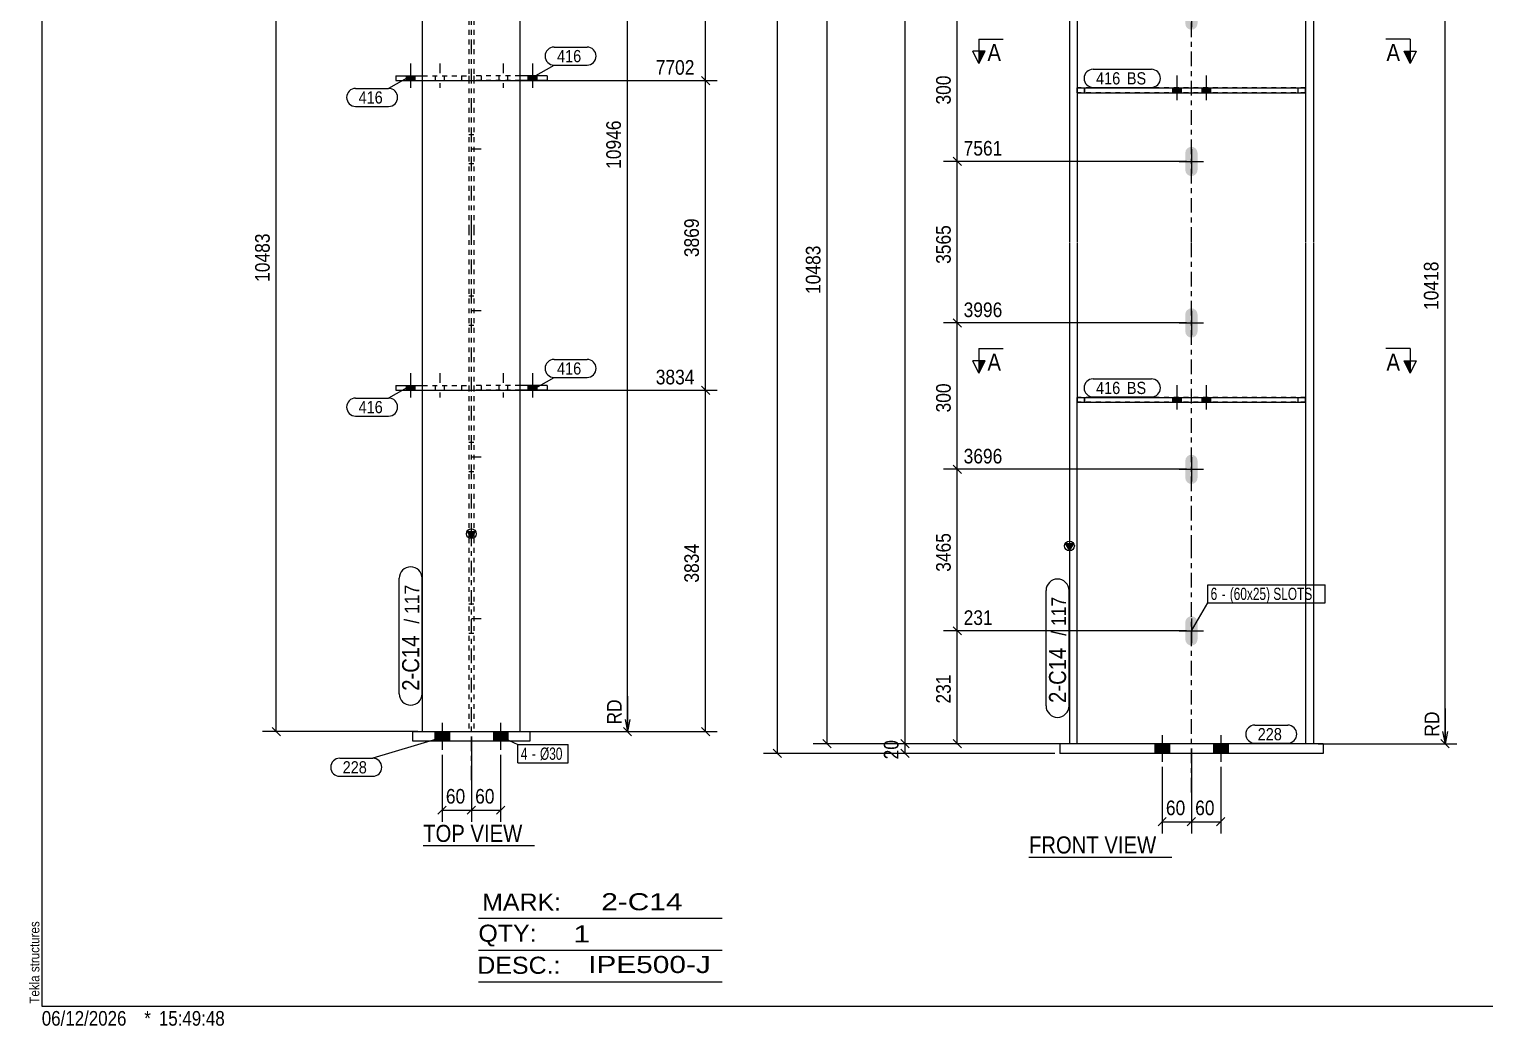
# Model space of a CAD drawing. Header units: millimetres. Extents: x 2 to 579, y 1 to 405.
# Drawn here: x 2.4 to 300.9, y 1 to 205.2 of the extents above; entities that cross this region are included whole.
import ezdxf

# ---------------------------------------------------------------- set-up
doc = ezdxf.new("R2010")
doc.units = ezdxf.units.MM
for name, pattern in [('XKITLINE00', [0]), ('XKITLINE01', [4, 1, -1, 1, -1]), ('XKITLINE02', [4, 2, -2]), ('XKITLINE03', [6, 3, -1, 1, -1])]:
    doc.linetypes.add(name, pattern=pattern)
for name, color, linetype, lineweight in [('Bolt', 3, 'Continuous', 0), ('BoltMark', 7, 'Continuous', 0), ('Dimensions', 7, 'Continuous', 0), ('DrawingSheet', 5, 'Continuous', 0), ('OtherObjectType', 7, 'Continuous', 0), ('Part', 2, 'Continuous', 0), ('PartMark', 7, 'Continuous', 0), ('Section', 6, 'Continuous', 0)]:
    doc.layers.add(name, color=color, linetype=linetype, lineweight=lineweight)
doc.styles.add('ARIAL', font='ARIAL.TTF')
doc.styles.add('ARIAL_NARROW', font='ARIALN.TTF')

# ---------------------------------------------------------------- blocks, each defined once
blk = doc.blocks.new('*A6')
at = {"layer": 'Bolt'}
for points in [[(240.69, 341.06), (240.21, 341.16), (239.8, 341.43), (239.53, 341.83), (239.44, 342.31), (239.44, 345.81), (239.53, 346.29), (239.8, 346.7), (240.21, 346.97), (240.69, 347.06), (241.17, 346.97), (241.57, 346.7), (241.84, 346.29), (241.94, 345.81), (241.94, 342.31), (241.84, 341.83), (241.57, 341.43), (241.17, 341.16)], [(240.69, 205.12), (240.21, 205.21), (239.8, 205.48), (239.53, 205.89), (239.44, 206.37), (239.44, 209.87), (239.53, 210.35), (239.8, 210.75), (240.21, 211.02), (240.69, 211.12), (241.17, 211.02), (241.57, 210.75), (241.84, 210.35), (241.94, 209.87), (241.94, 206.37), (241.84, 205.89), (241.57, 205.48), (241.17, 205.21)], [(240.69, 175.12), (240.21, 175.21), (239.8, 175.48), (239.53, 175.89), (239.44, 176.37), (239.44, 179.87), (239.53, 180.35), (239.8, 180.75), (240.21, 181.02), (240.69, 181.12), (241.17, 181.02), (241.57, 180.75), (241.84, 180.35), (241.94, 179.87), (241.94, 176.37), (241.84, 175.89), (241.57, 175.48), (241.17, 175.21)], [(240.69, 142.02), (240.21, 142.11), (239.8, 142.38), (239.53, 142.79), (239.44, 143.27), (239.44, 146.77), (239.53, 147.25), (239.8, 147.65), (240.21, 147.92), (240.69, 148.02), (241.17, 147.92), (241.57, 147.65), (241.84, 147.25), (241.94, 146.77), (241.94, 143.27), (241.84, 142.79), (241.57, 142.38), (241.17, 142.11)], [(240.69, 112.02), (240.21, 112.11), (239.8, 112.38), (239.53, 112.79), (239.44, 113.27), (239.44, 116.77), (239.53, 117.25), (239.8, 117.65), (240.21, 117.92), (240.69, 118.02), (241.17, 117.92), (241.57, 117.65), (241.84, 117.25), (241.94, 116.77), (241.94, 113.27), (241.84, 112.79), (241.57, 112.38), (241.17, 112.11)], [(240.69, 78.92), (240.21, 79.01), (239.8, 79.28), (239.53, 79.69), (239.44, 80.17), (239.44, 83.67), (239.53, 84.15), (239.8, 84.55), (240.21, 84.82), (240.69, 84.92), (241.17, 84.82), (241.57, 84.55), (241.84, 84.15), (241.94, 83.67), (241.94, 80.17), (241.84, 79.69), (241.57, 79.28), (241.17, 79.01)]]:
    blk.add_hatch(color=3, dxfattribs=at).paths.add_polyline_path(points, flags=17)
at = {"layer": 'Bolt', "color": 3, "linetype": 'XKITLINE00', "lineweight": 0}
for p, q in [((240.69, 346.56), (240.69, 341.56)), ((238.19, 344.06), (243.19, 344.06)), ((240.69, 210.62), (240.69, 205.62)), ((238.19, 208.12), (243.19, 208.12)), ((240.69, 180.62), (240.69, 175.62)), ((238.19, 178.12), (243.19, 178.12)), ((240.69, 147.52), (240.69, 142.52)), ((238.19, 145.02), (243.19, 145.02)), ((240.69, 117.52), (240.69, 112.52)), ((238.19, 115.02), (243.19, 115.02)), ((240.69, 84.42), (240.69, 79.42)), ((238.19, 81.92), (243.19, 81.92))]:
    blk.add_line(p, q, dxfattribs=at)
blk = doc.blocks.new('*A9')
at = {"layer": 'Bolt'}
for points in [[(236.19, 58.79), (236.19, 56.79), (233.19, 56.79), (233.19, 58.79)], [(236.19, 58.79), (236.19, 56.79), (233.19, 56.79), (233.19, 58.79)], [(248.19, 58.79), (248.19, 56.79), (245.19, 56.79), (245.19, 58.79)], [(248.19, 58.79), (248.19, 56.79), (245.19, 56.79), (245.19, 58.79)]]:
    blk.add_hatch(color=3, dxfattribs=at).paths.add_polyline_path(points, flags=17)
at = {"layer": 'Bolt', "color": 3, "linetype": 'XKITLINE00', "lineweight": 0}
for p, q in [((234.69, 60.54), (234.69, 55.04)), ((234.69, 60.54), (234.69, 55.04)), ((246.69, 60.54), (246.69, 55.04)), ((246.69, 60.54), (246.69, 55.04)), ((233.19, 58.79), (233.19, 56.79)), ((233.19, 58.79), (233.19, 56.79)), ((236.19, 58.79), (236.19, 56.79)), ((236.19, 58.79), (236.19, 56.79)), ((245.19, 58.79), (245.19, 56.79)), ((245.19, 58.79), (245.19, 56.79)), ((248.19, 58.79), (248.19, 56.79)), ((248.19, 58.79), (248.19, 56.79))]:
    blk.add_line(p, q, dxfattribs=at)
blk = doc.blocks.new('*A11')
at = {"layer": 'Bolt', "color": 3, "linetype": 'XKITLINE02', "lineweight": 0}
for p, q in [((237.69, 195.7), (237.69, 190.7)), ((237.69, 195.7), (237.69, 190.7)), ((243.69, 195.7), (243.69, 190.7)), ((243.69, 195.7), (243.69, 190.7)), ((236.79, 193.2), (236.79, 192.2)), ((236.79, 193.2), (236.79, 192.2)), ((238.59, 193.2), (238.59, 192.2)), ((238.59, 193.2), (238.59, 192.2)), ((242.79, 193.2), (242.79, 192.2)), ((242.79, 193.2), (242.79, 192.2)), ((244.59, 193.2), (244.59, 192.2)), ((244.59, 193.2), (244.59, 192.2))]:
    blk.add_line(p, q, dxfattribs=at)
blk = doc.blocks.new('*A12')
at = {"layer": 'Bolt', "color": 3, "linetype": 'XKITLINE02', "lineweight": 0}
for p, q in [((237.69, 132.25), (237.69, 127.25)), ((237.69, 132.25), (237.69, 127.25)), ((243.69, 132.25), (243.69, 127.25)), ((243.69, 132.25), (243.69, 127.25)), ((236.79, 129.75), (236.79, 128.75)), ((236.79, 129.75), (236.79, 128.75)), ((238.59, 129.75), (238.59, 128.75)), ((238.59, 129.75), (238.59, 128.75)), ((242.79, 129.75), (242.79, 128.75)), ((242.79, 129.75), (242.79, 128.75)), ((244.59, 129.75), (244.59, 128.75)), ((244.59, 129.75), (244.59, 128.75))]:
    blk.add_line(p, q, dxfattribs=at)
blk = doc.blocks.new('*A13')
at = {"layer": 'Bolt'}
for points in [[(236.79, 192.2), (236.79, 193.2), (238.59, 193.2), (238.59, 192.2)], [(236.79, 192.2), (236.79, 193.2), (238.59, 193.2), (238.59, 192.2)], [(242.79, 192.2), (242.79, 193.2), (244.59, 193.2), (244.59, 192.2)], [(242.79, 192.2), (242.79, 193.2), (244.59, 193.2), (244.59, 192.2)]]:
    blk.add_hatch(color=3, dxfattribs=at).paths.add_polyline_path(points, flags=17)
at = {"layer": 'Bolt', "color": 3, "linetype": 'XKITLINE00', "lineweight": 0}
for p, q in [((237.69, 195.7), (237.69, 190.7)), ((237.69, 195.7), (237.69, 190.7)), ((243.69, 195.7), (243.69, 190.7)), ((243.69, 195.7), (243.69, 190.7)), ((236.79, 193.2), (236.79, 192.2)), ((236.79, 193.2), (236.79, 192.2)), ((238.59, 193.2), (238.59, 192.2)), ((238.59, 193.2), (238.59, 192.2)), ((242.79, 193.2), (242.79, 192.2)), ((242.79, 193.2), (242.79, 192.2)), ((244.59, 193.2), (244.59, 192.2)), ((244.59, 193.2), (244.59, 192.2))]:
    blk.add_line(p, q, dxfattribs=at)
blk = doc.blocks.new('*A14')
at = {"layer": 'Bolt'}
for points in [[(236.79, 128.75), (236.79, 129.75), (238.59, 129.75), (238.59, 128.75)], [(236.79, 128.75), (236.79, 129.75), (238.59, 129.75), (238.59, 128.75)], [(242.79, 128.75), (242.79, 129.75), (244.59, 129.75), (244.59, 128.75)], [(242.79, 128.75), (242.79, 129.75), (244.59, 129.75), (244.59, 128.75)]]:
    blk.add_hatch(color=3, dxfattribs=at).paths.add_polyline_path(points, flags=17)
at = {"layer": 'Bolt', "color": 3, "linetype": 'XKITLINE00', "lineweight": 0}
for p, q in [((237.69, 132.25), (237.69, 127.25)), ((237.69, 132.25), (237.69, 127.25)), ((243.69, 132.25), (243.69, 127.25)), ((243.69, 132.25), (243.69, 127.25)), ((236.79, 129.75), (236.79, 128.75)), ((236.79, 129.75), (236.79, 128.75)), ((238.59, 129.75), (238.59, 128.75)), ((238.59, 129.75), (238.59, 128.75)), ((242.79, 129.75), (242.79, 128.75)), ((242.79, 129.75), (242.79, 128.75)), ((244.59, 129.75), (244.59, 128.75)), ((244.59, 129.75), (244.59, 128.75))]:
    blk.add_line(p, q, dxfattribs=at)
blk = doc.blocks.new('*A15')
at = {"layer": 'Part'}
blk.add_hatch(color=2, dxfattribs=at).paths.add_polyline_path([(214.89, 99.82), (216.49, 99.82), (215.69, 98.42)], flags=17)
at = {"layer": 'Part', "color": 7, "linetype": 'XKITLINE03', "lineweight": 0}
for p, q in [((240.69, 224.72), (240.69, 386.24)), ((240.69, 161.62), (240.69, 224.62)), ((240.69, 98.52), (240.69, 161.52)), ((240.69, 48.79), (240.69, 98.42))]:
    blk.add_line(p, q, dxfattribs=at)
at = {"layer": 'Part', "color": 2, "linetype": 'XKITLINE00', "lineweight": 0}
for p, q in [((215.69, 376.24), (215.69, 224.72)), ((265.69, 376.24), (215.69, 376.24)), ((217.29, 376.24), (217.29, 224.72)), ((264.09, 376.24), (264.09, 224.72)), ((265.69, 376.24), (265.69, 375.72)), ((265.69, 239.72), (265.69, 224.72)), ((215.69, 224.62), (215.69, 161.62)), ((217.29, 224.62), (217.29, 193.2)), ((264.09, 224.62), (264.09, 193.2)), ((265.69, 224.62), (265.69, 161.62)), ((217.29, 192.2), (217.29, 161.62)), ((264.09, 192.2), (264.09, 161.62)), ((215.69, 161.52), (215.69, 98.52)), ((217.29, 161.52), (217.29, 129.75)), ((264.09, 161.52), (264.09, 129.75)), ((265.69, 161.52), (265.69, 98.52)), ((217.29, 98.52), (217.29, 128.75)), ((264.09, 128.75), (264.09, 98.52)), ((215.69, 98.42), (214.89, 99.82)), ((214.89, 99.82), (216.49, 99.82)), ((216.49, 99.82), (215.69, 98.42)), ((215.69, 98.42), (215.69, 58.79)), ((217.29, 58.79), (217.29, 98.42)), ((264.09, 98.42), (264.09, 58.79)), ((265.69, 98.42), (265.69, 58.79))]:
    blk.add_line(p, q, dxfattribs=at)
at = {"layer": 'Part', "color": 7, "linetype": 'XKITLINE01', "lineweight": 0}
for p, q in [((265.69, 375.72), (265.69, 239.72)), ((217.29, 193.2), (217.29, 192.2)), ((264.09, 193.2), (264.09, 192.2)), ((217.29, 129.75), (217.29, 128.75)), ((264.09, 129.75), (264.09, 128.75)), ((265.69, 58.79), (215.69, 58.79))]:
    blk.add_line(p, q, dxfattribs=at)
at = {"layer": 'Part', "color": 2, "linetype": 'XKITLINE00', "lineweight": 0}
blk.add_circle((215.69, 99.32), 1, dxfattribs=at)
blk = doc.blocks.new('*A17')
at = {"layer": 'Part', "color": 2, "linetype": 'XKITLINE00', "lineweight": 0}
for p, q in [((267.69, 58.79), (213.69, 58.79)), ((213.69, 58.79), (213.69, 56.79)), ((267.69, 56.79), (213.69, 56.79)), ((267.69, 58.79), (267.69, 56.79))]:
    blk.add_line(p, q, dxfattribs=at)
blk = doc.blocks.new('*A26')
at = {"layer": 'Part', "color": 7, "linetype": 'XKITLINE01', "lineweight": 0}
for p, q in [((264.09, 193.2), (217.29, 193.2)), ((217.29, 192.2), (217.29, 193.2)), ((264.09, 192.2), (217.29, 192.2)), ((218.79, 193.2), (218.79, 192.2)), ((262.59, 192.2), (262.59, 193.2)), ((264.09, 193.2), (264.09, 192.2))]:
    blk.add_line(p, q, dxfattribs=at)
blk = doc.blocks.new('*A27')
at = {"layer": 'Part', "color": 7, "linetype": 'XKITLINE01', "lineweight": 0}
for p, q in [((264.09, 129.75), (217.29, 129.75)), ((217.29, 128.75), (217.29, 129.75)), ((264.09, 128.75), (217.29, 128.75)), ((218.79, 129.75), (218.79, 128.75)), ((262.59, 128.75), (262.59, 129.75)), ((264.09, 129.75), (264.09, 128.75))]:
    blk.add_line(p, q, dxfattribs=at)
blk = doc.blocks.new('*A28')
at = {"layer": 'Part', "color": 2, "linetype": 'XKITLINE00', "lineweight": 0}
for p, q in [((217.29, 193.2), (264.09, 193.2)), ((217.29, 193.2), (217.29, 192.2)), ((217.29, 192.2), (264.09, 192.2)), ((264.09, 192.2), (264.09, 193.2))]:
    blk.add_line(p, q, dxfattribs=at)
at = {"layer": 'Part', "color": 7, "linetype": 'XKITLINE01', "lineweight": 0}
for p, q in [((218.79, 192.2), (218.79, 193.2)), ((262.59, 192.2), (262.59, 193.2))]:
    blk.add_line(p, q, dxfattribs=at)
blk = doc.blocks.new('*A29')
at = {"layer": 'Part', "color": 2, "linetype": 'XKITLINE00', "lineweight": 0}
for p, q in [((217.29, 129.75), (264.09, 129.75)), ((217.29, 129.75), (217.29, 128.75)), ((217.29, 128.75), (264.09, 128.75)), ((264.09, 128.75), (264.09, 129.75))]:
    blk.add_line(p, q, dxfattribs=at)
at = {"layer": 'Part', "color": 7, "linetype": 'XKITLINE01', "lineweight": 0}
for p, q in [((218.79, 128.75), (218.79, 129.75)), ((262.59, 128.75), (262.59, 129.75))]:
    blk.add_line(p, q, dxfattribs=at)
blk = doc.blocks.new('*A30')
at = {"layer": 'Bolt', "color": 3, "linetype": 'XKITLINE02', "lineweight": 0}
for p, q in [((93.57, 349.55), (92.57, 349.55)), ((95.07, 346.55), (91.07, 346.55)), ((93.57, 343.55), (92.57, 343.55)), ((93.57, 213.6), (92.57, 213.6)), ((95.07, 210.6), (91.07, 210.6)), ((93.57, 207.6), (92.57, 207.6)), ((93.57, 183.6), (92.57, 183.6)), ((95.07, 180.6), (91.07, 180.6)), ((93.57, 177.6), (92.57, 177.6)), ((93.57, 150.5), (92.57, 150.5)), ((95.07, 147.5), (91.07, 147.5)), ((93.57, 144.5), (92.57, 144.5)), ((93.57, 120.5), (92.57, 120.5)), ((95.07, 117.5), (91.07, 117.5)), ((93.57, 114.5), (92.57, 114.5)), ((93.57, 87.4), (92.57, 87.4)), ((95.07, 84.4), (91.07, 84.4)), ((93.57, 81.4), (92.57, 81.4))]:
    blk.add_line(p, q, dxfattribs=at)
blk = doc.blocks.new('*A33')
at = {"layer": 'Bolt'}
for points in [[(88.57, 61.28), (88.57, 59.28), (85.57, 59.28), (85.57, 61.28)], [(88.57, 61.28), (88.57, 59.28), (85.57, 59.28), (85.57, 61.28)], [(100.57, 61.28), (100.57, 59.28), (97.57, 59.28), (97.57, 61.28)], [(100.57, 61.28), (100.57, 59.28), (97.57, 59.28), (97.57, 61.28)]]:
    blk.add_hatch(color=3, dxfattribs=at).paths.add_polyline_path(points, flags=17)
at = {"layer": 'Bolt', "color": 3, "linetype": 'XKITLINE00', "lineweight": 0}
for p, q in [((87.07, 63.03), (87.07, 57.53)), ((87.07, 63.03), (87.07, 57.53)), ((99.07, 63.03), (99.07, 57.53)), ((99.07, 63.03), (99.07, 57.53)), ((85.57, 61.28), (85.57, 59.28)), ((85.57, 61.28), (85.57, 59.28)), ((88.57, 61.28), (88.57, 59.28)), ((88.57, 61.28), (88.57, 59.28)), ((97.57, 61.28), (97.57, 59.28)), ((97.57, 61.28), (97.57, 59.28)), ((100.57, 61.28), (100.57, 59.28)), ((100.57, 61.28), (100.57, 59.28))]:
    blk.add_line(p, q, dxfattribs=at)
blk = doc.blocks.new('*A35')
at = {"layer": 'Bolt'}
blk.add_hatch(color=3, dxfattribs=at).paths.add_polyline_path([(79.67, 194.69), (79.67, 195.69), (81.47, 195.69), (81.47, 194.69)], flags=17)
blk.add_hatch(color=3, dxfattribs=at).paths.add_polyline_path([(79.67, 194.69), (79.67, 195.69), (81.47, 195.69), (81.47, 194.69)], flags=17)
at = {"layer": 'Bolt', "color": 3, "linetype": 'XKITLINE00', "lineweight": 0}
for p, q in [((80.57, 198.19), (80.57, 193.19)), ((80.57, 198.19), (80.57, 193.19)), ((79.67, 195.69), (79.67, 194.69)), ((79.67, 195.69), (79.67, 194.69)), ((81.47, 195.69), (81.47, 194.69)), ((81.47, 195.69), (81.47, 194.69))]:
    blk.add_line(p, q, dxfattribs=at)
at = {"layer": 'Bolt', "color": 3, "linetype": 'XKITLINE02', "lineweight": 0}
for p, q in [((86.57, 198.19), (86.57, 193.19)), ((86.57, 198.19), (86.57, 193.19)), ((85.67, 195.69), (85.67, 194.69)), ((85.67, 195.69), (85.67, 194.69)), ((87.47, 195.69), (87.47, 194.69)), ((87.47, 195.69), (87.47, 194.69))]:
    blk.add_line(p, q, dxfattribs=at)
blk = doc.blocks.new('*A36')
at = {"layer": 'Bolt'}
blk.add_hatch(color=3, dxfattribs=at).paths.add_polyline_path([(79.67, 131.23), (79.67, 132.23), (81.47, 132.23), (81.47, 131.23)], flags=17)
blk.add_hatch(color=3, dxfattribs=at).paths.add_polyline_path([(79.67, 131.23), (79.67, 132.23), (81.47, 132.23), (81.47, 131.23)], flags=17)
at = {"layer": 'Bolt', "color": 3, "linetype": 'XKITLINE00', "lineweight": 0}
for p, q in [((80.57, 134.73), (80.57, 129.73)), ((80.57, 134.73), (80.57, 129.73)), ((79.67, 132.23), (79.67, 131.23)), ((79.67, 132.23), (79.67, 131.23)), ((81.47, 132.23), (81.47, 131.23)), ((81.47, 132.23), (81.47, 131.23))]:
    blk.add_line(p, q, dxfattribs=at)
at = {"layer": 'Bolt', "color": 3, "linetype": 'XKITLINE02', "lineweight": 0}
for p, q in [((86.57, 134.73), (86.57, 129.73)), ((86.57, 134.73), (86.57, 129.73)), ((85.67, 132.23), (85.67, 131.23)), ((85.67, 132.23), (85.67, 131.23)), ((87.47, 132.23), (87.47, 131.23)), ((87.47, 132.23), (87.47, 131.23))]:
    blk.add_line(p, q, dxfattribs=at)
blk = doc.blocks.new('*A37')
at = {"layer": 'Bolt'}
blk.add_hatch(color=3, dxfattribs=at).paths.add_polyline_path([(106.47, 195.69), (106.47, 194.69), (104.67, 194.69), (104.67, 195.69)], flags=17)
blk.add_hatch(color=3, dxfattribs=at).paths.add_polyline_path([(106.47, 195.69), (106.47, 194.69), (104.67, 194.69), (104.67, 195.69)], flags=17)
at = {"layer": 'Bolt', "color": 3, "linetype": 'XKITLINE02', "lineweight": 0}
for p, q in [((99.57, 198.19), (99.57, 193.19)), ((99.57, 198.19), (99.57, 193.19)), ((98.67, 195.69), (98.67, 194.69)), ((98.67, 195.69), (98.67, 194.69)), ((100.47, 195.69), (100.47, 194.69)), ((100.47, 195.69), (100.47, 194.69))]:
    blk.add_line(p, q, dxfattribs=at)
at = {"layer": 'Bolt', "color": 3, "linetype": 'XKITLINE00', "lineweight": 0}
for p, q in [((105.57, 198.19), (105.57, 193.19)), ((105.57, 198.19), (105.57, 193.19)), ((104.67, 195.69), (104.67, 194.69)), ((104.67, 195.69), (104.67, 194.69)), ((106.47, 195.69), (106.47, 194.69)), ((106.47, 195.69), (106.47, 194.69))]:
    blk.add_line(p, q, dxfattribs=at)
blk = doc.blocks.new('*A38')
at = {"layer": 'Bolt'}
blk.add_hatch(color=3, dxfattribs=at).paths.add_polyline_path([(106.47, 132.23), (106.47, 131.23), (104.67, 131.23), (104.67, 132.23)], flags=17)
blk.add_hatch(color=3, dxfattribs=at).paths.add_polyline_path([(106.47, 132.23), (106.47, 131.23), (104.67, 131.23), (104.67, 132.23)], flags=17)
at = {"layer": 'Bolt', "color": 3, "linetype": 'XKITLINE02', "lineweight": 0}
for p, q in [((99.57, 134.73), (99.57, 129.73)), ((99.57, 134.73), (99.57, 129.73)), ((98.67, 132.23), (98.67, 131.23)), ((98.67, 132.23), (98.67, 131.23)), ((100.47, 132.23), (100.47, 131.23)), ((100.47, 132.23), (100.47, 131.23))]:
    blk.add_line(p, q, dxfattribs=at)
at = {"layer": 'Bolt', "color": 3, "linetype": 'XKITLINE00', "lineweight": 0}
for p, q in [((105.57, 134.73), (105.57, 129.73)), ((105.57, 134.73), (105.57, 129.73)), ((104.67, 132.23), (104.67, 131.23)), ((104.67, 132.23), (104.67, 131.23)), ((106.47, 132.23), (106.47, 131.23)), ((106.47, 132.23), (106.47, 131.23))]:
    blk.add_line(p, q, dxfattribs=at)
blk = doc.blocks.new('*A39')
at = {"layer": 'Part'}
blk.add_hatch(color=2, dxfattribs=at).paths.add_polyline_path([(92.27, 102.31), (93.87, 102.31), (93.07, 100.91)], flags=17)
at = {"layer": 'Part', "color": 7, "linetype": 'XKITLINE03', "lineweight": 0}
for p, q in [((93.07, 227.2), (93.07, 388.73)), ((93.07, 164.1), (93.07, 227.1)), ((93.07, 101), (93.07, 164)), ((93.07, 51.28), (93.07, 100.9))]:
    blk.add_line(p, q, dxfattribs=at)
at = {"layer": 'Part', "color": 2, "linetype": 'XKITLINE00', "lineweight": 0}
for p, q in [((83.07, 227.2), (83.07, 378.73)), ((83.07, 378.73), (103.07, 378.73)), ((103.07, 227.2), (103.07, 378.73)), ((83.07, 164.1), (83.07, 227.1)), ((103.07, 164.1), (103.07, 227.1)), ((83.07, 101), (83.07, 164)), ((103.07, 101), (103.07, 164)), ((93.07, 100.91), (92.27, 102.31)), ((92.27, 102.31), (93.87, 102.31)), ((93.87, 102.31), (93.07, 100.91)), ((83.07, 61.28), (83.07, 100.9)), ((103.07, 61.28), (103.07, 100.9))]:
    blk.add_line(p, q, dxfattribs=at)
at = {"layer": 'Part', "color": 7, "linetype": 'XKITLINE01', "lineweight": 0}
for p, q in [((92.57, 378.73), (92.57, 227.2)), ((93.57, 378.73), (93.57, 227.2)), ((92.57, 227.1), (92.57, 164.1)), ((93.57, 227.1), (93.57, 164.1)), ((92.57, 164), (92.57, 101)), ((93.57, 164), (93.57, 101)), ((92.57, 100.9), (92.57, 61.28)), ((93.57, 100.9), (93.57, 61.28)), ((83.07, 61.28), (103.07, 61.28))]:
    blk.add_line(p, q, dxfattribs=at)
at = {"layer": 'Part', "color": 2, "linetype": 'XKITLINE00', "lineweight": 0}
blk.add_circle((93.07, 101.81), 1, dxfattribs=at)
blk = doc.blocks.new('*A41')
at = {"layer": 'Part', "color": 2, "linetype": 'XKITLINE00', "lineweight": 0}
for p, q in [((81.07, 59.28), (81.07, 61.28)), ((81.07, 61.28), (105.07, 61.28)), ((105.07, 61.28), (105.07, 59.28)), ((105.07, 59.28), (81.07, 59.28))]:
    blk.add_line(p, q, dxfattribs=at)
blk = doc.blocks.new('*A50')
at = {"layer": 'Part', "color": 2, "linetype": 'XKITLINE00', "lineweight": 0}
for p, q in [((77.57, 195.69), (83.07, 195.69)), ((77.57, 195.69), (77.57, 194.69)), ((77.57, 194.69), (83.07, 194.69))]:
    blk.add_line(p, q, dxfattribs=at)
at = {"layer": 'Part', "color": 7, "linetype": 'XKITLINE01', "lineweight": 0}
for p, q in [((83.07, 195.69), (92.57, 195.69)), ((83.07, 194.69), (92.57, 194.69)), ((91.07, 195.69), (91.07, 194.69)), ((92.57, 195.69), (92.57, 194.69))]:
    blk.add_line(p, q, dxfattribs=at)
blk = doc.blocks.new('*A51')
at = {"layer": 'Part', "color": 2, "linetype": 'XKITLINE00', "lineweight": 0}
for p, q in [((77.57, 132.23), (83.07, 132.23)), ((77.57, 132.23), (77.57, 131.23)), ((77.57, 131.23), (83.07, 131.23))]:
    blk.add_line(p, q, dxfattribs=at)
at = {"layer": 'Part', "color": 7, "linetype": 'XKITLINE01', "lineweight": 0}
for p, q in [((83.07, 132.23), (92.57, 132.23)), ((91.07, 132.23), (91.07, 131.23)), ((92.57, 132.23), (92.57, 131.23)), ((83.07, 131.23), (92.57, 131.23))]:
    blk.add_line(p, q, dxfattribs=at)
blk = doc.blocks.new('*A52')
at = {"layer": 'Part', "color": 7, "linetype": 'XKITLINE01', "lineweight": 0}
for p, q in [((93.57, 195.69), (93.57, 194.69)), ((103.07, 195.69), (93.57, 195.69)), ((103.07, 194.69), (93.57, 194.69)), ((95.07, 195.69), (95.07, 194.69))]:
    blk.add_line(p, q, dxfattribs=at)
at = {"layer": 'Part', "color": 2, "linetype": 'XKITLINE00', "lineweight": 0}
for p, q in [((108.57, 195.69), (103.07, 195.69)), ((108.57, 194.69), (103.07, 194.69)), ((108.57, 195.69), (108.57, 194.69))]:
    blk.add_line(p, q, dxfattribs=at)
blk = doc.blocks.new('*A53')
at = {"layer": 'Part', "color": 7, "linetype": 'XKITLINE01', "lineweight": 0}
for p, q in [((93.57, 132.23), (93.57, 131.23)), ((103.07, 132.23), (93.57, 132.23)), ((95.07, 132.23), (95.07, 131.23)), ((103.07, 131.23), (93.57, 131.23))]:
    blk.add_line(p, q, dxfattribs=at)
at = {"layer": 'Part', "color": 2, "linetype": 'XKITLINE00', "lineweight": 0}
for p, q in [((108.57, 132.23), (103.07, 132.23)), ((108.57, 132.23), (108.57, 131.23)), ((108.57, 131.23), (103.07, 131.23))]:
    blk.add_line(p, q, dxfattribs=at)
blk = doc.blocks.new('*A70')
at = {"layer": 'DrawingSheet', "color": 5, "linetype": 'XKITLINE00', "lineweight": 0}
for p, q in [((5, 405), (5, 5)), ((5, 5), (579, 5))]:
    blk.add_line(p, q, dxfattribs=at)
at = {"layer": 'DrawingSheet', "color": 5, "style": 'ARIAL', "width": 0.85}
blk.add_text('Tekla structures', height=2, rotation=90, dxfattribs=at).set_placement((4.5, 5.5))
blk = doc.blocks.new('*A74')
at = {"layer": 'OtherObjectType', "color": 6, "linetype": 'XKITLINE00', "lineweight": 0}
for p, q in [((94.5, 23), (144.5, 23)), ((94.5, 16.5), (144.5, 16.5)), ((94.5, 10), (144.5, 10))]:
    blk.add_line(p, q, dxfattribs=at)
at = {"layer": 'OtherObjectType', "color": 6, "style": 'ARIAL_NARROW'}
for s, width, p in [('MARK:', 1.275, (95.27, 24.58)), ('2-C14', 1.525501, (119.69, 24.65)), ('QTY:', 1.275, (94.5, 18.19)), ('1', 1.525501, (113.99, 18.05)), ('DESC.:', 1.275, (94.29, 11.63)), ('IPE500-J', 1.525501, (117, 11.79))]:
    blk.add_text(s, height=3.5, dxfattribs=dict(at, width=width)).set_placement(p)
blk = doc.blocks.new('*A77')
at = {"layer": 'OtherObjectType', "color": 7, "style": 'ARIAL_NARROW', "width": 1.008832}
for s, p in [('06/12/2026', (4.99, 1)), ('*', (26, 1)), ('15:49:48', (29, 1))]:
    blk.add_text(s, height=3, dxfattribs=at).set_placement(p)
blk = doc.blocks.new('*A87')
at = {"layer": 'Dimensions', "color": 7, "linetype": 'XKITLINE00', "lineweight": 0}
for p, q in [((240.69, 57.79), (240.69, 40.39)), ((234.69, 54.04), (234.69, 40.39)), ((235.54, 43.64), (233.84, 41.95)), ((234.69, 42.79), (240.69, 42.79)), ((241.54, 43.64), (239.84, 41.95))]:
    blk.add_line(p, q, dxfattribs=at)
at = {"layer": 'Dimensions', "color": 3}
for p in [(234.69, 42.79), (240.69, 42.79)]:
    blk.add_point(p, dxfattribs=at)
at = {"layer": 'Dimensions', "color": 3, "style": 'ARIAL', "width": 0.85}
blk.add_text('60', height=3, dxfattribs=at).set_placement((235.46, 44.14))
blk = doc.blocks.new('*A88')
at = {"layer": 'Dimensions', "color": 7, "linetype": 'XKITLINE00', "lineweight": 0}
for p, q in [((240.69, 57.79), (240.69, 40.39)), ((246.69, 54.04), (246.69, 40.39)), ((241.54, 43.64), (239.84, 41.95)), ((240.69, 42.79), (246.69, 42.79)), ((247.54, 43.64), (245.84, 41.95))]:
    blk.add_line(p, q, dxfattribs=at)
at = {"layer": 'Dimensions', "color": 3}
for p in [(240.69, 42.79), (246.69, 42.79)]:
    blk.add_point(p, dxfattribs=at)
at = {"layer": 'Dimensions', "color": 3, "style": 'ARIAL', "width": 0.85}
blk.add_text('60', height=3, dxfattribs=at).set_placement((241.46, 44.14))
blk = doc.blocks.new('*A91')
at = {"layer": 'BoltMark', "color": 7, "linetype": 'XKITLINE00', "lineweight": 0}
for p, q in [((244.02, 91.35), (268.14, 91.35)), ((244.02, 87.65), (244.02, 91.35)), ((268.14, 87.65), (268.14, 91.35)), ((240.69, 81.92), (244.02, 87.65)), ((244.02, 87.65), (268.14, 87.65))]:
    blk.add_line(p, q, dxfattribs=at)
at = {"layer": 'BoltMark', "color": 3, "style": 'ARIAL_NARROW', "width": 0.85}
for s, p in [('6', (244.62, 88.25)), ('(60x25) SLOTS', (248.55, 88.25)), ('-', (246.89, 88.25))]:
    blk.add_text(s, height=2.5, dxfattribs=at).set_placement(p)
blk = doc.blocks.new('*A94')
at = {"layer": 'PartMark', "color": 7, "linetype": 'XKITLINE00', "lineweight": 0}
for p, q in [((253.68, 62.59), (260.44, 62.59)), ((253.68, 58.89), (260.44, 58.89))]:
    blk.add_line(p, q, dxfattribs=at)
for centre, start, end in [((253.68, 60.74), 90, 270), ((260.44, 60.74), 270, 90)]:
    blk.add_arc(centre, 1.85, start, end, dxfattribs=at)
at = {"layer": 'PartMark', "color": 3, "style": 'ARIAL', "width": 0.85}
blk.add_text('228', height=2.5, dxfattribs=at).set_placement((254.28, 59.49))
blk = doc.blocks.new('*A96')
at = {"layer": 'PartMark', "color": 7, "linetype": 'XKITLINE00', "lineweight": 0}
for p, q in [((210.89, 66.54), (210.89, 90.19)), ((215.59, 66.54), (215.59, 90.19))]:
    blk.add_line(p, q, dxfattribs=at)
for centre, start, end in [((213.24, 90.19), 0, 180), ((213.24, 66.54), 180, 0)]:
    blk.add_arc(centre, 2.35, start, end, dxfattribs=at)
at = {"layer": 'PartMark', "color": 3, "style": 'ARIAL', "width": 0.85}
for s, p in [('117', (214.99, 82.92)), ('/', (214.99, 80.91))]:
    blk.add_text(s, height=3, rotation=90.0002, dxfattribs=at).set_placement(p)
at = {"layer": 'PartMark', "color": 1, "style": 'ARIAL', "width": 0.85}
blk.add_text('2-C14', height=3.5, rotation=90.0002, dxfattribs=at).set_placement((214.99, 67.14))
blk = doc.blocks.new('*A97')
at = {"layer": 'PartMark', "color": 7, "linetype": 'XKITLINE00', "lineweight": 0}
for p, q in [((220.54, 197), (232.5, 197)), ((220.54, 193.3), (232.5, 193.3))]:
    blk.add_line(p, q, dxfattribs=at)
for centre, start, end in [((220.54, 195.15), 90, 270), ((232.5, 195.15), 270, 90)]:
    blk.add_arc(centre, 1.85, start, end, dxfattribs=at)
at = {"layer": 'PartMark', "color": 3, "style": 'ARIAL', "width": 0.85}
for s, p in [('416', (221.14, 193.9)), ('BS', (227.45, 193.9))]:
    blk.add_text(s, height=2.5, dxfattribs=at).set_placement(p)
blk = doc.blocks.new('*A98')
at = {"layer": 'PartMark', "color": 7, "linetype": 'XKITLINE00', "lineweight": 0}
for p, q in [((220.54, 133.55), (232.5, 133.55)), ((220.54, 129.85), (232.5, 129.85))]:
    blk.add_line(p, q, dxfattribs=at)
for centre, start, end in [((220.54, 131.7), 90, 270), ((232.5, 131.7), 270, 90)]:
    blk.add_arc(centre, 1.85, start, end, dxfattribs=at)
at = {"layer": 'PartMark', "color": 3, "style": 'ARIAL', "width": 0.85}
for s, p in [('416', (221.14, 130.45)), ('BS', (227.45, 130.45))]:
    blk.add_text(s, height=2.5, dxfattribs=at).set_placement(p)
blk = doc.blocks.new('*A101')
at = {"layer": 'Section'}
for points in [[(198.37, 137.25), (197.12, 134.75), (197.12, 137.25)], [(285.54, 137.25), (285.54, 134.75), (284.29, 137.25)]]:
    blk.add_hatch(color=3, dxfattribs=at).paths.add_polyline_path(points, flags=17)
at = {"layer": 'Section', "color": 1, "linetype": 'XKITLINE00', "lineweight": 0}
for p, q in [((197.12, 139.75), (202.12, 139.75)), ((197.12, 139.75), (197.12, 134.75)), ((285.54, 139.75), (280.54, 139.75)), ((285.54, 139.75), (285.54, 134.75))]:
    blk.add_line(p, q, dxfattribs=at)
at = {"layer": 'Section', "color": 3, "linetype": 'XKITLINE00', "lineweight": 0}
for p, q in [((197.12, 134.75), (195.87, 137.25)), ((198.37, 137.25), (195.87, 137.25)), ((197.12, 134.75), (198.37, 137.25)), ((284.29, 137.25), (286.79, 137.25)), ((285.54, 134.75), (284.29, 137.25)), ((286.79, 137.25), (285.54, 134.75))]:
    blk.add_line(p, q, dxfattribs=at)
at = {"layer": 'Section', "color": 7, "style": 'ARIAL', "width": 0.85}
for p in [(198.87, 135.25), (280.68, 135.25)]:
    blk.add_text('A', height=3.5, dxfattribs=at).set_placement(p)
blk = doc.blocks.new('*A103')
at = {"layer": 'Section'}
for points in [[(198.37, 200.7), (197.12, 198.2), (197.12, 200.7)], [(285.54, 200.7), (285.54, 198.2), (284.29, 200.7)]]:
    blk.add_hatch(color=3, dxfattribs=at).paths.add_polyline_path(points, flags=17)
at = {"layer": 'Section', "color": 1, "linetype": 'XKITLINE00', "lineweight": 0}
for p, q in [((197.12, 203.2), (202.12, 203.2)), ((197.12, 203.2), (197.12, 198.2)), ((285.54, 203.2), (280.54, 203.2)), ((285.54, 203.2), (285.54, 198.2))]:
    blk.add_line(p, q, dxfattribs=at)
at = {"layer": 'Section', "color": 3, "linetype": 'XKITLINE00', "lineweight": 0}
for p, q in [((197.12, 198.2), (195.87, 200.7)), ((198.37, 200.7), (195.87, 200.7)), ((197.12, 198.2), (198.37, 200.7)), ((284.29, 200.7), (286.79, 200.7)), ((285.54, 198.2), (284.29, 200.7)), ((286.79, 200.7), (285.54, 198.2))]:
    blk.add_line(p, q, dxfattribs=at)
at = {"layer": 'Section', "color": 7, "style": 'ARIAL', "width": 0.85}
for p in [(198.87, 198.7), (280.68, 198.7)]:
    blk.add_text('A', height=3.5, dxfattribs=at).set_placement(p)
blk = doc.blocks.new('*A104')
at = {"layer": 'OtherObjectType', "color": 7, "linetype": 'XKITLINE00', "lineweight": 0}
blk.add_line((207.38, 35.54), (236.68, 35.54), dxfattribs=at)
at = {"layer": 'OtherObjectType', "color": 7, "style": 'ARIAL', "width": 0.85}
blk.add_text('FRONT VIEW', height=3.5, dxfattribs=at).set_placement((207.38, 36.29))
blk = doc.blocks.new('*A105')
at = {"layer": 'Dimensions', "color": 7, "linetype": 'XKITLINE00', "lineweight": 0}
for p, q in [((214.69, 376.24), (152.96, 376.24)), ((154.96, 377.09), (156.66, 375.4)), ((155.81, 56.79), (155.81, 376.24)), ((212.69, 56.79), (152.96, 56.79)), ((154.96, 57.64), (156.66, 55.95))]:
    blk.add_line(p, q, dxfattribs=at)
at = {"layer": 'Dimensions', "color": 3}
for p in [(155.81, 376.24), (155.81, 56.79)]:
    blk.add_point(p, dxfattribs=at)
at = {"layer": 'Dimensions', "color": 3, "style": 'ARIAL', "width": 0.85}
blk.add_text('11723', height=3, rotation=90.0002, dxfattribs=at).set_placement((154.46, 210.96))
blk = doc.blocks.new('*A106')
at = {"layer": 'Dimensions', "color": 7, "linetype": 'XKITLINE00', "lineweight": 0}
for p, q in [((214.69, 58.79), (179.13, 58.79)), ((212.69, 56.79), (179.13, 56.79)), ((181.13, 59.64), (182.83, 57.95)), ((181.13, 57.64), (182.83, 55.95)), ((181.98, 56.79), (181.98, 58.79))]:
    blk.add_line(p, q, dxfattribs=at)
at = {"layer": 'Dimensions', "color": 3}
for p in [(181.98, 58.79), (181.98, 56.79)]:
    blk.add_point(p, dxfattribs=at)
at = {"layer": 'Dimensions', "color": 3, "style": 'ARIAL', "width": 0.85}
blk.add_text('20', height=3, rotation=90.0002, dxfattribs=at).set_placement((180.63, 55.57))
blk = doc.blocks.new('*A107')
at = {"layer": 'Dimensions', "color": 7, "linetype": 'XKITLINE00', "lineweight": 0}
for p, q in [((214.69, 376.24), (179.13, 376.24)), ((181.13, 377.09), (182.83, 375.4)), ((181.98, 58.79), (181.98, 376.24)), ((214.69, 58.79), (179.13, 58.79)), ((181.13, 59.64), (182.83, 57.95))]:
    blk.add_line(p, q, dxfattribs=at)
at = {"layer": 'Dimensions', "color": 3}
for p in [(181.98, 376.24), (181.98, 58.79)]:
    blk.add_point(p, dxfattribs=at)
at = {"layer": 'Dimensions', "color": 3, "style": 'ARIAL', "width": 0.85}
blk.add_text('11703', height=3, rotation=90.0002, dxfattribs=at).set_placement((180.63, 211.96))
blk = doc.blocks.new('*A108')
at = {"layer": 'Dimensions', "color": 7, "linetype": 'XKITLINE00', "lineweight": 0}
for p, q in [((216.39, 254.24), (163.13, 254.24)), ((165.13, 255.09), (166.83, 253.39)), ((165.98, 58.79), (165.98, 254.24)), ((214.69, 58.79), (163.13, 58.79)), ((165.13, 59.64), (166.83, 57.95))]:
    blk.add_line(p, q, dxfattribs=at)
at = {"layer": 'Dimensions', "color": 3}
for p in [(165.98, 254.24), (165.98, 58.79)]:
    blk.add_point(p, dxfattribs=at)
at = {"layer": 'Dimensions', "color": 3, "style": 'ARIAL', "width": 0.85}
blk.add_text('10483', height=3, dxfattribs=at).set_placement((167.28, 255.44))
blk.add_text('10483', height=3, rotation=90.0002, dxfattribs=at).set_placement((164.63, 150.96))
blk = doc.blocks.new('*A112')
at = {"layer": 'Dimensions', "color": 7, "linetype": 'XKITLINE00', "lineweight": 0}
for p, q in [((239.69, 81.92), (189.84, 81.92)), ((191.84, 82.77), (193.54, 81.07)), ((192.69, 58.79), (192.69, 81.92)), ((214.69, 58.79), (189.84, 58.79)), ((191.84, 59.64), (193.54, 57.95))]:
    blk.add_line(p, q, dxfattribs=at)
at = {"layer": 'Dimensions', "color": 3}
for p in [(192.69, 81.92), (192.69, 58.79)]:
    blk.add_point(p, dxfattribs=at)
at = {"layer": 'Dimensions', "color": 3, "style": 'ARIAL', "width": 0.85}
blk.add_text('231', height=3, dxfattribs=at).set_placement((193.99, 83.12))
blk.add_text('231', height=3, rotation=90.0002, dxfattribs=at).set_placement((191.34, 67.02))
blk = doc.blocks.new('*A113')
at = {"layer": 'Dimensions', "color": 7, "linetype": 'XKITLINE00', "lineweight": 0}
for p, q in [((239.69, 115.02), (189.84, 115.02)), ((191.84, 115.87), (193.54, 114.17)), ((192.69, 81.92), (192.69, 115.02)), ((239.69, 81.92), (189.84, 81.92)), ((191.84, 82.77), (193.54, 81.07))]:
    blk.add_line(p, q, dxfattribs=at)
at = {"layer": 'Dimensions', "color": 3}
for p in [(192.69, 115.02), (192.69, 81.92)]:
    blk.add_point(p, dxfattribs=at)
at = {"layer": 'Dimensions', "color": 3, "style": 'ARIAL', "width": 0.85}
blk.add_text('3696', height=3, dxfattribs=at).set_placement((193.99, 116.22))
blk.add_text('3465', height=3, rotation=90.0002, dxfattribs=at).set_placement((191.34, 94.02))
blk = doc.blocks.new('*A114')
at = {"layer": 'Dimensions', "color": 7, "linetype": 'XKITLINE00', "lineweight": 0}
for p, q in [((239.69, 145.02), (189.84, 145.02)), ((191.84, 145.87), (193.54, 144.17)), ((192.69, 115.02), (192.69, 145.02)), ((239.69, 115.02), (189.84, 115.02)), ((191.84, 115.87), (193.54, 114.17))]:
    blk.add_line(p, q, dxfattribs=at)
at = {"layer": 'Dimensions', "color": 3}
for p in [(192.69, 145.02), (192.69, 115.02)]:
    blk.add_point(p, dxfattribs=at)
at = {"layer": 'Dimensions', "color": 3, "style": 'ARIAL', "width": 0.85}
blk.add_text('3996', height=3, dxfattribs=at).set_placement((193.99, 146.22))
blk.add_text('300', height=3, rotation=90.0002, dxfattribs=at).set_placement((191.34, 126.68))
blk = doc.blocks.new('*A115')
at = {"layer": 'Dimensions', "color": 7, "linetype": 'XKITLINE00', "lineweight": 0}
for p, q in [((239.69, 178.12), (189.84, 178.12)), ((191.84, 178.97), (193.54, 177.27)), ((192.69, 145.02), (192.69, 178.12)), ((239.69, 145.02), (189.84, 145.02)), ((191.84, 145.87), (193.54, 144.17))]:
    blk.add_line(p, q, dxfattribs=at)
at = {"layer": 'Dimensions', "color": 3}
for p in [(192.69, 178.12), (192.69, 145.02)]:
    blk.add_point(p, dxfattribs=at)
at = {"layer": 'Dimensions', "color": 3, "style": 'ARIAL', "width": 0.85}
blk.add_text('7561', height=3, dxfattribs=at).set_placement((193.99, 179.32))
blk.add_text('3565', height=3, rotation=90.0002, dxfattribs=at).set_placement((191.34, 157.12))
blk = doc.blocks.new('*A116')
at = {"layer": 'Dimensions', "color": 7, "linetype": 'XKITLINE00', "lineweight": 0}
for p, q in [((191.84, 208.97), (193.54, 207.27)), ((239.69, 208.12), (189.84, 208.12)), ((192.69, 178.12), (192.69, 208.12)), ((239.69, 178.12), (189.84, 178.12)), ((191.84, 178.97), (193.54, 177.27))]:
    blk.add_line(p, q, dxfattribs=at)
at = {"layer": 'Dimensions', "color": 3}
for p in [(192.69, 208.12), (192.69, 178.12)]:
    blk.add_point(p, dxfattribs=at)
at = {"layer": 'Dimensions', "color": 3, "style": 'ARIAL', "width": 0.85}
blk.add_text('7861', height=3, dxfattribs=at).set_placement((193.99, 209.32))
blk.add_text('300', height=3, rotation=90.0002, dxfattribs=at).set_placement((191.34, 189.78))
blk = doc.blocks.new('*A118')
at = {"layer": 'Dimensions', "color": 7, "linetype": 'XKITLINE00', "lineweight": 0}
for p, q in [((291.84, 248.57), (293.54, 246.87)), ((271.64, 247.72), (295.09, 247.72)), ((292.69, 58.79), (292.69, 247.72)), ((292.69, 66.02), (292.69, 58.79)), ((292.19, 61.29), (292.69, 58.79)), ((293.19, 61.29), (292.69, 58.79)), ((266.69, 58.79), (295.09, 58.79)), ((266.69, 58.79), (295.09, 58.79)), ((291.84, 59.64), (293.54, 57.95))]:
    blk.add_line(p, q, dxfattribs=at)
at = {"layer": 'Dimensions', "color": 3}
for p in [(292.69, 247.72), (292.69, 58.79)]:
    blk.add_point(p, dxfattribs=at)
at = {"layer": 'Dimensions', "color": 7}
blk.add_point((292.69, 58.79), dxfattribs=at)
at = {"layer": 'Dimensions', "color": 3, "style": 'ARIAL', "width": 0.85}
blk.add_text('10418', height=3, dxfattribs=at).set_placement((275.76, 248.92))
for s, p in [('10418', (291.34, 147.69)), ('RD', (291.49, 60.24))]:
    blk.add_text(s, height=3, rotation=90.0002, dxfattribs=at).set_placement(p)
blk = doc.blocks.new('*A121')
at = {"layer": 'Dimensions', "color": 7, "linetype": 'XKITLINE00', "lineweight": 0}
for p, q in [((140.22, 379.58), (141.92, 377.88)), ((104.07, 378.73), (143.47, 378.73)), ((141.07, 194.69), (141.07, 378.73)), ((78.57, 194.69), (143.47, 194.69)), ((140.22, 195.53), (141.92, 193.84))]:
    blk.add_line(p, q, dxfattribs=at)
at = {"layer": 'Dimensions', "color": 3}
for p in [(141.07, 378.73), (141.07, 194.69)]:
    blk.add_point(p, dxfattribs=at)
at = {"layer": 'Dimensions', "color": 3, "style": 'ARIAL', "width": 0.85}
blk.add_text('11703', height=3, dxfattribs=at).set_placement((128.64, 379.93))
blk.add_text('4001', height=3, rotation=90.0002, dxfattribs=at).set_placement((139.72, 282.26))
blk = doc.blocks.new('*A122')
at = {"layer": 'Dimensions', "color": 7, "linetype": 'XKITLINE00', "lineweight": 0}
for p, q in [((82.57, 256.73), (50.22, 256.73)), ((52.22, 257.57), (53.92, 255.88)), ((53.07, 61.28), (53.07, 256.73)), ((82.07, 61.28), (50.22, 61.28)), ((52.22, 62.13), (53.92, 60.43))]:
    blk.add_line(p, q, dxfattribs=at)
at = {"layer": 'Dimensions', "color": 3}
for p in [(53.07, 256.73), (53.07, 61.28)]:
    blk.add_point(p, dxfattribs=at)
at = {"layer": 'Dimensions', "color": 3, "style": 'ARIAL', "width": 0.85}
blk.add_text('10483', height=3, dxfattribs=at).set_placement((54.37, 257.93))
blk.add_text('10483', height=3, rotation=90.0002, dxfattribs=at).set_placement((51.72, 153.44))
blk = doc.blocks.new('*A127')
at = {"layer": 'Dimensions', "color": 7, "linetype": 'XKITLINE00', "lineweight": 0}
for p, q in [((99.07, 303.05), (127.47, 303.05)), ((124.22, 303.9), (125.92, 302.2)), ((125.07, 61.28), (125.07, 303.05)), ((125.07, 68.5), (125.07, 61.28)), ((124.57, 63.78), (125.07, 61.28)), ((125.57, 63.78), (125.07, 61.28)), ((104.07, 61.28), (127.47, 61.28)), ((104.07, 61.28), (127.47, 61.28)), ((124.22, 62.13), (125.92, 60.43))]:
    blk.add_line(p, q, dxfattribs=at)
at = {"layer": 'Dimensions', "color": 3}
for p in [(125.07, 303.05), (125.07, 61.28)]:
    blk.add_point(p, dxfattribs=at)
at = {"layer": 'Dimensions', "color": 7}
blk.add_point((125.07, 61.28), dxfattribs=at)
at = {"layer": 'Dimensions', "color": 3, "style": 'ARIAL', "width": 0.85}
blk.add_text('10946', height=3, dxfattribs=at).set_placement((108.14, 304.25))
for s, p in [('10946', (123.72, 176.6)), ('RD', (123.87, 62.72))]:
    blk.add_text(s, height=3, rotation=90.0002, dxfattribs=at).set_placement(p)
blk = doc.blocks.new('*A135')
at = {"layer": 'BoltMark', "color": 7, "linetype": 'XKITLINE00', "lineweight": 0}
for p, q in [((99.07, 60.28), (102.6, 58.59)), ((102.6, 58.59), (112.9, 58.59)), ((102.6, 54.89), (102.6, 58.59)), ((112.9, 54.89), (112.9, 58.59)), ((102.6, 54.89), (112.9, 54.89))]:
    blk.add_line(p, q, dxfattribs=at)
at = {"layer": 'BoltMark', "color": 3, "style": 'ARIAL_NARROW', "width": 0.85}
for s, p in [('4', (103.2, 55.49)), ('Ø30', (107.13, 55.49)), ('-', (105.47, 55.49))]:
    blk.add_text(s, height=2.5, dxfattribs=at).set_placement(p)
blk = doc.blocks.new('*A136')
at = {"layer": 'PartMark', "color": 7, "linetype": 'XKITLINE00', "lineweight": 0}
for p, q in [((110.03, 137.54), (116.8, 137.54)), ((105.79, 131.45), (110.03, 133.84)), ((110.03, 133.84), (116.8, 133.84))]:
    blk.add_line(p, q, dxfattribs=at)
for centre, start, end in [((110.03, 135.69), 90, 270), ((116.8, 135.69), 270, 90)]:
    blk.add_arc(centre, 1.85, start, end, dxfattribs=at)
at = {"layer": 'PartMark', "color": 3, "style": 'ARIAL', "width": 0.85}
blk.add_text('416', height=2.5, dxfattribs=at).set_placement((110.63, 134.44))
blk = doc.blocks.new('*A137')
at = {"layer": 'PartMark', "color": 7, "linetype": 'XKITLINE00', "lineweight": 0}
for p, q in [((110.03, 201.56), (116.8, 201.56)), ((105.79, 195.47), (110.03, 197.86)), ((110.03, 197.86), (116.8, 197.86))]:
    blk.add_line(p, q, dxfattribs=at)
for centre, start, end in [((110.03, 199.71), 90, 270), ((116.8, 199.71), 270, 90)]:
    blk.add_arc(centre, 1.85, start, end, dxfattribs=at)
at = {"layer": 'PartMark', "color": 3, "style": 'ARIAL', "width": 0.85}
blk.add_text('416', height=2.5, dxfattribs=at).set_placement((110.63, 198.46))
blk = doc.blocks.new('*A138')
at = {"layer": 'PartMark', "color": 7, "linetype": 'XKITLINE00', "lineweight": 0}
for p, q in [((80.34, 132.02), (76.1, 129.62)), ((69.34, 129.62), (76.1, 129.62)), ((69.34, 125.92), (76.1, 125.92))]:
    blk.add_line(p, q, dxfattribs=at)
for centre, start, end in [((69.34, 127.77), 90, 270), ((76.1, 127.77), 270, 90)]:
    blk.add_arc(centre, 1.85, start, end, dxfattribs=at)
at = {"layer": 'PartMark', "color": 3, "style": 'ARIAL', "width": 0.85}
blk.add_text('416', height=2.5, dxfattribs=at).set_placement((69.94, 126.52))
blk = doc.blocks.new('*A139')
at = {"layer": 'PartMark', "color": 7, "linetype": 'XKITLINE00', "lineweight": 0}
for p, q in [((80.34, 195.47), (76.1, 193.08)), ((69.34, 193.08), (76.1, 193.08)), ((69.34, 189.38), (76.1, 189.38))]:
    blk.add_line(p, q, dxfattribs=at)
for centre, start, end in [((69.34, 191.23), 90, 270), ((76.1, 191.23), 270, 90)]:
    blk.add_arc(centre, 1.85, start, end, dxfattribs=at)
at = {"layer": 'PartMark', "color": 3, "style": 'ARIAL', "width": 0.85}
blk.add_text('416', height=2.5, dxfattribs=at).set_placement((69.94, 189.98))
blk = doc.blocks.new('*A141')
at = {"layer": 'PartMark', "color": 7, "linetype": 'XKITLINE00', "lineweight": 0}
for p, q in [((85.9, 59.71), (72.85, 55.8)), ((66.08, 55.8), (72.85, 55.8)), ((66.08, 52.1), (72.85, 52.1))]:
    blk.add_line(p, q, dxfattribs=at)
for centre, start, end in [((66.08, 53.95), 90, 270), ((72.85, 53.95), 270, 90)]:
    blk.add_arc(centre, 1.85, start, end, dxfattribs=at)
at = {"layer": 'PartMark', "color": 3, "style": 'ARIAL', "width": 0.85}
blk.add_text('228', height=2.5, dxfattribs=at).set_placement((66.68, 52.7))
blk = doc.blocks.new('*A143')
at = {"layer": 'PartMark', "color": 7, "linetype": 'XKITLINE00', "lineweight": 0}
for p, q in [((78.27, 69.03), (78.27, 92.68)), ((82.97, 69.03), (82.97, 92.68))]:
    blk.add_line(p, q, dxfattribs=at)
for centre, start, end in [((80.62, 92.68), 0, 180), ((80.62, 69.03), 180, 0)]:
    blk.add_arc(centre, 2.35, start, end, dxfattribs=at)
at = {"layer": 'PartMark', "color": 3, "style": 'ARIAL', "width": 0.85}
for s, p in [('117', (82.37, 85.4)), ('/', (82.37, 83.39))]:
    blk.add_text(s, height=3, rotation=90.0002, dxfattribs=at).set_placement(p)
at = {"layer": 'PartMark', "color": 1, "style": 'ARIAL', "width": 0.85}
blk.add_text('2-C14', height=3.5, rotation=90.0002, dxfattribs=at).set_placement((82.37, 69.63))
blk = doc.blocks.new('*A146')
at = {"layer": 'OtherObjectType', "color": 7, "linetype": 'XKITLINE00', "lineweight": 0}
blk.add_line((83.18, 37.91), (106, 37.91), dxfattribs=at)
at = {"layer": 'OtherObjectType', "color": 7, "style": 'ARIAL', "width": 0.85}
blk.add_text('TOP VIEW', height=3.5, dxfattribs=at).set_placement((83.18, 38.66))
blk = doc.blocks.new('*A147')
at = {"layer": 'Dimensions', "color": 7, "linetype": 'XKITLINE00', "lineweight": 0}
for p, q in [((93.07, 60.28), (93.07, 42.76)), ((87.07, 56.53), (87.07, 42.76)), ((87.92, 46.01), (86.22, 44.32)), ((87.07, 45.16), (93.07, 45.16)), ((93.92, 46.01), (92.22, 44.32))]:
    blk.add_line(p, q, dxfattribs=at)
at = {"layer": 'Dimensions', "color": 3}
for p in [(87.07, 45.16), (93.07, 45.16)]:
    blk.add_point(p, dxfattribs=at)
at = {"layer": 'Dimensions', "color": 3, "style": 'ARIAL', "width": 0.85}
blk.add_text('60', height=3, dxfattribs=at).set_placement((87.84, 46.51))
blk = doc.blocks.new('*A148')
at = {"layer": 'Dimensions', "color": 7, "linetype": 'XKITLINE00', "lineweight": 0}
for p, q in [((93.07, 60.28), (93.07, 42.76)), ((99.07, 56.53), (99.07, 42.76)), ((93.92, 46.01), (92.22, 44.32)), ((93.07, 45.16), (99.07, 45.16)), ((99.92, 46.01), (98.22, 44.32))]:
    blk.add_line(p, q, dxfattribs=at)
at = {"layer": 'Dimensions', "color": 3}
for p in [(93.07, 45.16), (99.07, 45.16)]:
    blk.add_point(p, dxfattribs=at)
at = {"layer": 'Dimensions', "color": 3, "style": 'ARIAL', "width": 0.85}
blk.add_text('60', height=3, dxfattribs=at).set_placement((93.84, 46.51))
blk = doc.blocks.new('*A149')
at = {"layer": 'Dimensions', "color": 7, "linetype": 'XKITLINE00', "lineweight": 0}
for p, q in [((140.22, 132.08), (141.92, 130.38)), ((78.57, 131.23), (143.47, 131.23)), ((141.07, 61.28), (141.07, 131.23)), ((104.07, 61.28), (143.47, 61.28)), ((140.22, 62.13), (141.92, 60.43))]:
    blk.add_line(p, q, dxfattribs=at)
at = {"layer": 'Dimensions', "color": 3}
for p in [(141.07, 131.23), (141.07, 61.28)]:
    blk.add_point(p, dxfattribs=at)
at = {"layer": 'Dimensions', "color": 3, "style": 'ARIAL', "width": 0.85}
blk.add_text('3834', height=3, dxfattribs=at).set_placement((130.87, 132.43))
blk.add_text('3834', height=3, rotation=90.0002, dxfattribs=at).set_placement((139.72, 91.8))
blk = doc.blocks.new('*A150')
at = {"layer": 'Dimensions', "color": 7, "linetype": 'XKITLINE00', "lineweight": 0}
for p, q in [((78.57, 194.69), (143.47, 194.69)), ((140.22, 195.53), (141.92, 193.84)), ((141.07, 131.23), (141.07, 194.69)), ((140.22, 132.08), (141.92, 130.38)), ((78.57, 131.23), (143.47, 131.23))]:
    blk.add_line(p, q, dxfattribs=at)
at = {"layer": 'Dimensions', "color": 3}
for p in [(141.07, 194.69), (141.07, 131.23)]:
    blk.add_point(p, dxfattribs=at)
at = {"layer": 'Dimensions', "color": 3, "style": 'ARIAL', "width": 0.85}
blk.add_text('7702', height=3, dxfattribs=at).set_placement((130.87, 195.89))
blk.add_text('3869', height=3, rotation=90.0002, dxfattribs=at).set_placement((139.72, 158.51))

msp = doc.modelspace()

# ---------------------------------------------------------------- block references
at = {"lineweight": 0}
for name in ['*A70', '*A121', '*A105', '*A107', '*A30', '*A6', '*A127', '*A122', '*A108', '*A118', '*A116', '*A103', '*A137', '*A150', '*A35', '*A37', '*A97', '*A139', '*A50', '*A52', '*A11', '*A13', '*A26', '*A28', '*A115', '*A114', '*A136', '*A101', '*A149', '*A36', '*A38', '*A138', '*A51', '*A53', '*A98', '*A12', '*A14', '*A27', '*A29', '*A113', '*A143', '*A96', '*A91', '*A112', '*A33', '*A141', '*A41', '*A147', '*A148', '*A135', '*A9', '*A94', '*A106', '*A17', '*A87', '*A88', '*A146', '*A104', '*A74', '*A77']:
    msp.add_blockref(name, (0, 0), dxfattribs=at)
at = {"layer": 'Part', "lineweight": 0}
for name in ['*A39', '*A15']:
    msp.add_blockref(name, (0, 0), dxfattribs=at)

doc.saveas('drawing.dxf')
